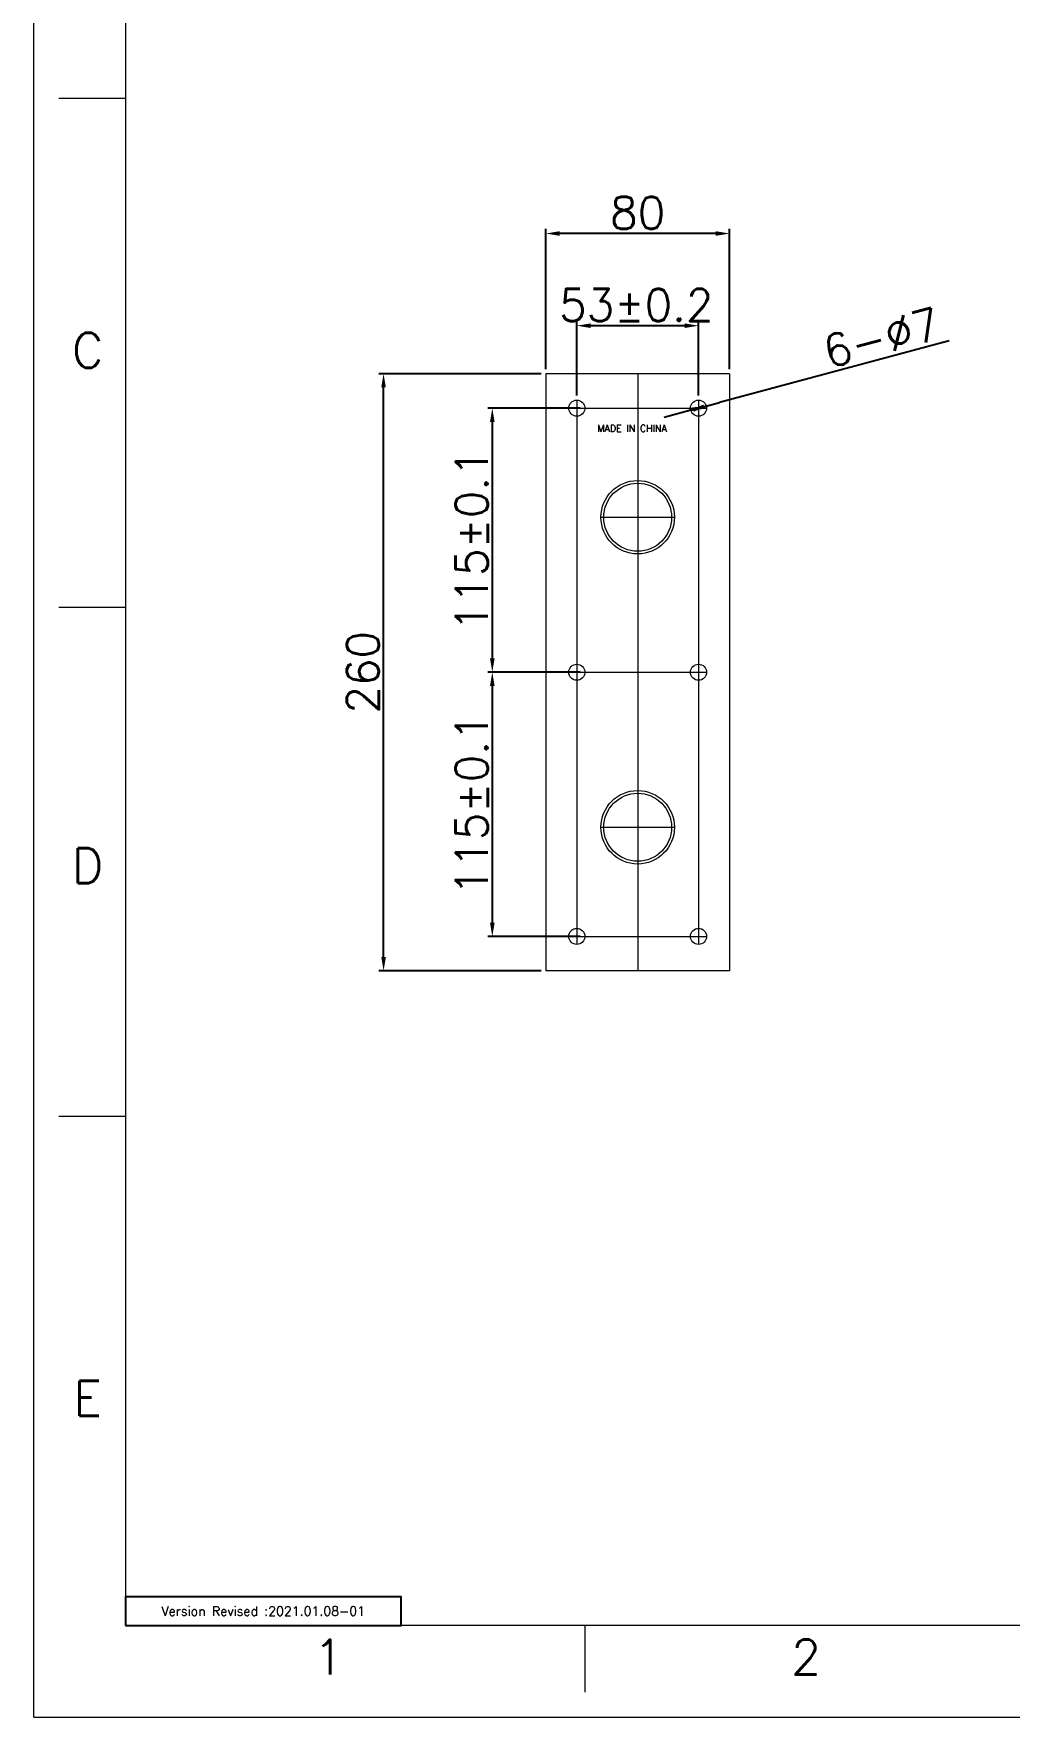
# Model space of a CAD drawing. Header units: inches. Extents: x 222 to 1062, y 91 to 685.
# Drawn here: x 221.9 to 434.4, y 90.6 to 457.1 of the extents above; entities that cross this region are included whole.
import ezdxf

# ---------------------------------------------------------------- set-up
doc = ezdxf.new("R2010")
doc.units = ezdxf.units.IN
doc.header["$MEASUREMENT"] = 0
doc.layers.get('0').update_dxf_attribs({"lineweight": 13})
doc.layers.get('Defpoints').update_dxf_attribs({"color": 3})
doc.layers.add('FORM', color=7, linetype='Continuous')
doc.layers.add('TEXT', color=2, linetype='Continuous')
doc.layers.add('윤곽선', color=7, linetype='Continuous', lineweight=9)
doc.styles.get("Standard").update_dxf_attribs({"font": 'romans.shx', "bigfont": 'ghs.shx'})
doc.dimstyles.new('2-1사본 Standard', dxfattribs={"dimtxt": 2.5, "dimasz": 3, "dimexe": 1, "dimexo": 1, "dimgap": 1, "dimtad": 1, "dimdec": 1, "dimlfac": 2, "dimdsep": 46, "dimtxsty": 'Standard', "dimcen": 0.09, "dimclrd": 1, "dimclre": 1, "dimclrt": 2, "dimadec": 0, "dimazin": 0, "dimtfac": 1, "dimtdec": 1, "dimtmove": 0, "dimatfit": 3, "dimfxl": 0, "dimtolj": 1, "dimtzin": 0, "dimarcsym": 0})

# ---------------------------------------------------------------- blocks, each defined once
blk = doc.blocks.new('*D12')
at = {"layer": 'Defpoints', "color": 0}
for p in [(340.21, 393.53), (340.21, 377.33), (366.71, 377.33)]:
    blk.add_point(p, dxfattribs=at)
at = {"layer": '윤곽선', "color": 1, "lineweight": -2}
for p, q in [((340.21, 378.33), (340.21, 394.53)), ((363.71, 393.53), (343.21, 393.53)), ((366.71, 378.33), (366.71, 394.53))]:
    blk.add_line(p, q, dxfattribs=at)
at = {"layer": '윤곽선', "color": 1}
for points in [[(343.21, 394.03), (343.21, 393.03), (340.21, 393.53)], [(363.71, 393.03), (363.71, 394.03), (366.71, 393.53)]]:
    blk.add_solid(points, dxfattribs=at)
at = {"layer": '윤곽선', "color": 2, "insert": (353.17, 398.03), "char_height": 7, "attachment_point": 5}
blk.add_mtext('\\A1;53%%P0.2', dxfattribs=at)
blk = doc.blocks.new('*D13')
at = {"layer": 'Defpoints', "color": 0}
for p in [(333.46, 413.6), (333.46, 383.08), (373.46, 383.08)]:
    blk.add_point(p, dxfattribs=at)
at = {"layer": '윤곽선', "color": 1, "lineweight": -2}
for p, q in [((333.46, 384.08), (333.46, 414.6)), ((373.46, 384.08), (373.46, 414.6)), ((370.46, 413.6), (336.46, 413.6))]:
    blk.add_line(p, q, dxfattribs=at)
at = {"layer": '윤곽선', "color": 1}
for points in [[(336.46, 414.1), (336.46, 413.1), (333.46, 413.6)], [(370.46, 414.1), (370.46, 413.1), (373.46, 413.6)]]:
    blk.add_solid(points, dxfattribs=at)
at = {"layer": '윤곽선', "color": 2, "insert": (353.46, 418.1), "char_height": 7, "attachment_point": 5}
blk.add_mtext('\\A1;80', dxfattribs=at)
blk = doc.blocks.new('*D14')
at = {"layer": 'Defpoints', "color": 0}
for p in [(341.96, 375.58), (321.81, 318.08), (341.96, 318.08)]:
    blk.add_point(p, dxfattribs=at)
at = {"layer": '윤곽선', "color": 1, "lineweight": -2}
for p, q in [((340.96, 375.58), (320.81, 375.58)), ((321.81, 372.58), (321.81, 321.08)), ((340.96, 318.08), (320.81, 318.08))]:
    blk.add_line(p, q, dxfattribs=at)
at = {"layer": '윤곽선', "color": 1}
for points in [[(322.31, 372.58), (321.31, 372.58), (321.81, 375.58)], [(321.31, 321.08), (322.31, 321.08), (321.81, 318.08)]]:
    blk.add_solid(points, dxfattribs=at)
at = {"layer": '윤곽선', "color": 2, "insert": (317.31, 346.83), "char_height": 7, "attachment_point": 5, "rotation": 90}
blk.add_mtext('\\A1;115%%P0.1', dxfattribs=at)
blk = doc.blocks.new('*D15')
at = {"layer": 'Defpoints', "color": 0}
for p in [(321.81, 318.08), (321.81, 260.58), (341.96, 260.58)]:
    blk.add_point(p, dxfattribs=at)
at = {"layer": '윤곽선', "color": 1, "lineweight": -2}
for p, q in [((322.81, 318.08), (322.81, 318.08)), ((321.81, 315.08), (321.81, 263.58)), ((340.96, 260.58), (320.81, 260.58))]:
    blk.add_line(p, q, dxfattribs=at)
at = {"layer": '윤곽선', "color": 1}
for points in [[(322.31, 315.08), (321.31, 315.08), (321.81, 318.08)], [(321.31, 263.58), (322.31, 263.58), (321.81, 260.58)]]:
    blk.add_solid(points, dxfattribs=at)
at = {"layer": '윤곽선', "color": 2, "insert": (317.31, 289.33), "char_height": 7, "attachment_point": 5, "rotation": 90}
blk.add_mtext('\\A1;115%%P0.1', dxfattribs=at)
blk = doc.blocks.new('*D16')
at = {"layer": 'Defpoints', "color": 0}
for p in [(298.13, 383.08), (333.46, 383.08), (333.46, 253.08)]:
    blk.add_point(p, dxfattribs=at)
at = {"layer": '윤곽선', "color": 1, "lineweight": -2}
for p, q in [((332.46, 383.08), (297.13, 383.08)), ((298.13, 256.08), (298.13, 380.08)), ((332.46, 253.08), (297.13, 253.08))]:
    blk.add_line(p, q, dxfattribs=at)
at = {"layer": '윤곽선', "color": 1}
for points in [[(298.63, 380.08), (297.63, 380.08), (298.13, 383.08)], [(297.63, 256.08), (298.63, 256.08), (298.13, 253.08)]]:
    blk.add_solid(points, dxfattribs=at)
at = {"layer": '윤곽선', "color": 2, "insert": (293.63, 318.08), "char_height": 7, "attachment_point": 5, "rotation": 90}
blk.add_mtext('\\A1;260', dxfattribs=at)
blk = doc.blocks.new('*D19')
at = {"layer": 'Defpoints', "color": 0}
for p in [(365.02, 375.13), (368.4, 376.04)]:
    blk.add_point(p, dxfattribs=at)
at = {"layer": '윤곽선', "color": 1, "lineweight": -2}
for p, q in [((421.28, 390.2), (371.3, 376.81)), ((362.12, 374.35), (359.23, 373.58)), ((365.02, 375.13), (362.12, 374.35)), ((365.51, 375.26), (362.61, 374.48)), ((365.02, 375.13), (368.4, 376.04)), ((367.92, 375.91), (370.82, 376.68)), ((368.4, 376.04), (371.3, 376.81))]:
    blk.add_line(p, q, dxfattribs=at)
at = {"layer": '윤곽선', "color": 1}
for points in [[(367.79, 376.39), (368.05, 375.42), (365.02, 375.13)], [(365.38, 375.74), (365.64, 374.78), (368.4, 376.04)]]:
    blk.add_solid(points, dxfattribs=at)
at = {"layer": '윤곽선', "color": 2, "insert": (406.59, 390.93), "char_height": 7, "attachment_point": 5, "rotation": 15}
blk.add_mtext('\\A1;{6-∅7}', dxfattribs=at)

msp = doc.modelspace()

# ---------------------------------------------------------------- linework, layer by layer
at = {"color": 7, "linetype": 'Continuous'}
for p, q in [((221.943, 90.57), (221.943, 684.57)), ((241.943, 664.57), (241.943, 110.57)), ((241.943, 442.97), (227.407, 442.97)), ((241.943, 332.17), (227.407, 332.17)), ((241.943, 221.37), (227.407, 221.37)), ((341.943, 110.57), (341.943, 96.034)), ((221.943, 90.57), (1061.943, 90.57))]:
    msp.add_line(p, q, dxfattribs=at)
for p, q in [((373.463, 383.082), (333.463, 383.082)), ((333.463, 383.082), (333.463, 253.082)), ((373.463, 383.082), (363.826, 383.082)), ((373.463, 383.082), (373.463, 253.082)), ((373.463, 253.082), (333.463, 253.082))]:
    msp.add_line(p, q)
at = {"color": 1}
for p, q in [((353.463, 383.082), (353.463, 253.082)), ((338.463, 375.582), (368.463, 375.582)), ((340.213, 377.332), (340.213, 258.832)), ((366.713, 377.332), (366.713, 258.832)), ((345.463, 351.832), (361.463, 351.832)), ((338.463, 318.082), (368.463, 318.082)), ((345.463, 284.332), (361.463, 284.332)), ((338.463, 260.582), (368.463, 260.582))]:
    msp.add_line(p, q, dxfattribs=at)
at = {"linetype": 'Continuous'}
msp.add_line((1041.943, 110.57), (241.943, 110.57), dxfattribs=at)
for centre, radius in [((340.213, 375.582), 1.75), ((366.713, 375.582), 1.75), ((353.463, 351.832), 8), ((353.463, 351.832), 7.4), ((340.213, 318.082), 1.75), ((366.713, 318.082), 1.75), ((353.463, 284.332), 8), ((353.463, 284.332), 7.4), ((340.213, 260.582), 1.75), ((366.713, 260.582), 1.75)]:
    msp.add_circle(centre, radius)
at = {"layer": 'FORM'}
msp.add_lwpolyline([(241.943, 110.57), (301.943, 110.57), (301.943, 116.82), (241.943, 116.82)], close=True, dxfattribs=at)

# ---------------------------------------------------------------- texts
msp.add_text('MADE IN CHINA', height=1.5).set_placement((344.701, 370.436))
at = {"char_height": 7.624, "attachment_point": 5}
for s, insert, width in [('C', (233.69, 388.192), 10), ('D', (233.69, 275.998), 10), ('E', (233.69, 160.029), 10), ('1', (286.172, 103.697), 50), ('2', (390.129, 103.697), 50)]:
    msp.add_mtext(s, dxfattribs=dict(at, insert=insert, width=width))
at = {"layer": 'TEXT', "insert": (271.943, 113.695), "char_height": 2.5, "width": 72.12358, "attachment_point": 5}
msp.add_mtext('{\\H0.8x;Version Revised :2021.01.08-01} ', dxfattribs=at)

# ---------------------------------------------------------------- dimensions: what is measured, and where the dimension line sits
at = {"layer": '윤곽선'}
for base, p1, p2, angle, text, picture, middle in [((333.463, 413.602), (373.463, 383.082), (333.463, 383.082), 180, '80', '*D13', (353.463, 413.602)), ((340.213, 393.532), (366.713, 377.332), (340.213, 377.332), 180, '53%%P0.2', '*D12', (353.172, 393.532)), ((321.813, 318.082), (341.963, 375.582), (341.963, 318.082), 90, '<>%%P0.1', '*D14', (321.813, 346.832))]:
    dim = msp.add_linear_dim(base=base, p1=p1, p2=p2, angle=angle, text=text, dimstyle='2-1사본 Standard', override={"dimtxt": 7}, dxfattribs=at)
    dim.commit()
    dim.dimension.update_dxf_attribs({"geometry": picture, "text_midpoint": middle, "dimtype": 160})
dim = msp.add_diameter_dim_2p(p1=(365.023, 375.129), p2=(368.403, 376.035), text='{6-<>}', dimstyle='2-1사본 Standard', override={"dimtxt": 7}, dxfattribs=at)
dim.commit()
dim.dimension.update_dxf_attribs({"geometry": '*D19', "text_midpoint": (407.759, 386.581), "dimtype": 163})
dim = msp.add_linear_dim(base=(298.134, 383.082), p1=(333.463, 253.082), p2=(333.463, 383.082), angle=90, dimstyle='2-1사본 Standard', override={"dimtxt": 7}, dxfattribs=at)
dim.commit()
dim.dimension.update_dxf_attribs({"geometry": '*D16', "text_midpoint": (298.134, 318.082), "dimtype": 160})
dim = msp.add_linear_dim(base=(321.813, 260.582), p1=(321.813, 318.082), p2=(341.963, 260.582), angle=90, text='<>%%P0.1', dimstyle='2-1사본 Standard', override={"dimtxt": 7}, dxfattribs=at)
dim.commit()
dim.dimension.update_dxf_attribs({"geometry": '*D15', "text_midpoint": (317.313, 289.332)})

doc.saveas('drawing.dxf')
